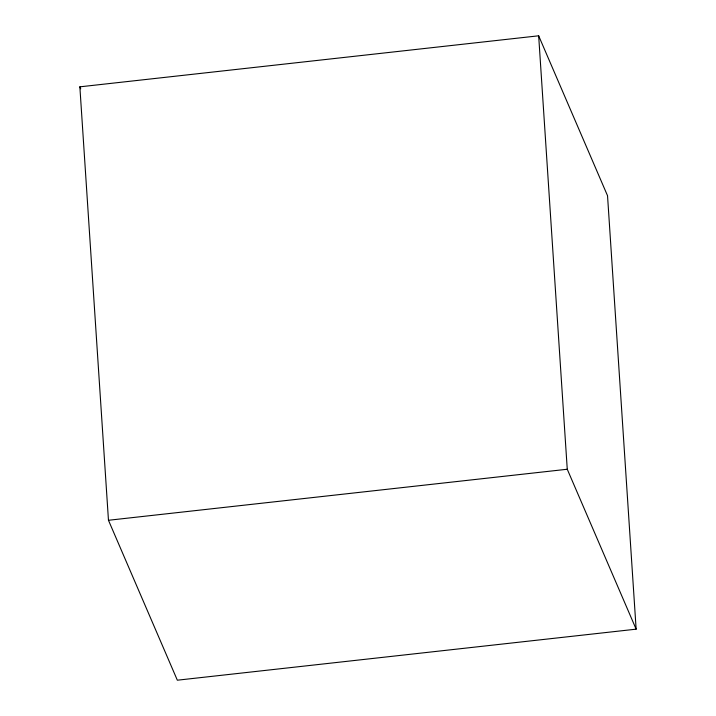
<?xml version="1.0" encoding="UTF-8"?>
<svg xmlns="http://www.w3.org/2000/svg" width="716" height="716" viewBox="0 0 716 716"><rect width="100%" height="100%" fill="white"/><g stroke="black" fill="none" stroke-linecap="round" stroke-linejoin="round"><path stroke-width="1.07" d="M79.861 86.833L538.665 35.8L607.535 195.728L636.139 629.167L177.335 680.2L108.465 520.272L79.861 86.833L80.729 88.829M108.465 520.272L567.26 469.248L636.139 629.167M538.665 35.8L567.26 469.248"/></g></svg>
